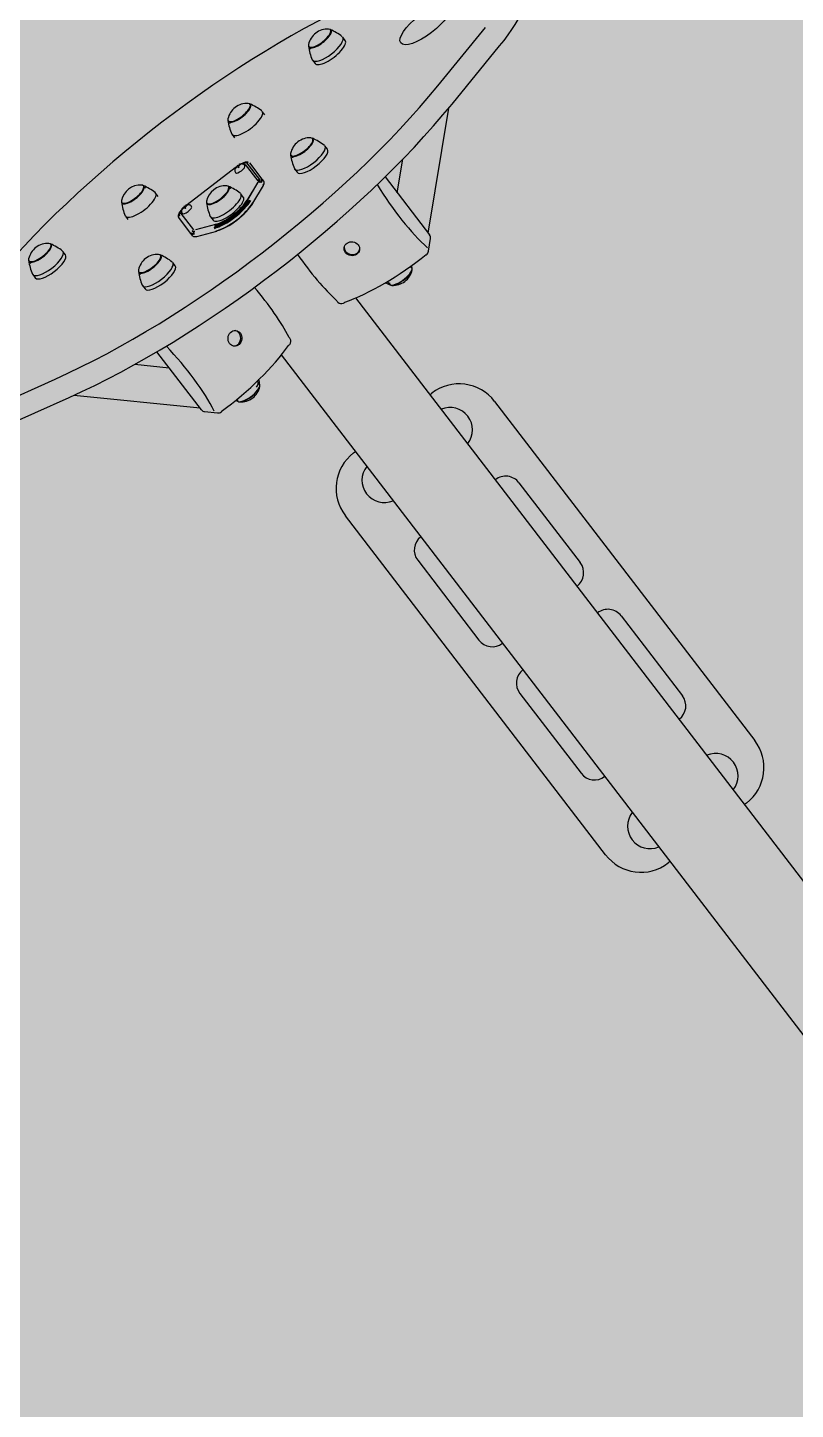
# Model space of a CAD drawing. Header units: inches. Extents: x 0 to 766, y -245 to 236.
# Drawn here: x 233.554 to 234.148, y 130.158 to 131.228 of the extents above; entities that cross this region are included whole.
import ezdxf

# ---------------------------------------------------------------- set-up
doc = ezdxf.new("R2010")
doc.units = ezdxf.units.IN
doc.header["$MEASUREMENT"] = 0
for name, color, linetype, lineweight in [('A-BARANDAS', 251, 'Continuous', 9), ('A-JARDIN', 251, 'Continuous', 9), ('A-MURO BAJO', 251, 'Continuous', 9)]:
    doc.layers.add(name, color=color, linetype=linetype, lineweight=lineweight)
pattern_1 = [(252.5, (224.7641944979498, 71.68061551552734), (0.1469112948203549, -0.1958632256862088), [0, -0.19304, 0, -0.2159, 0, -0.206375]), (222.5, (224.7641944979498, 71.68061551552734), (0.02146303516649123, -0.4225123546636738), [0, -0.10414, 0, -0.17399, 0, -0.06667500000000001]), (182.5, (224.8921542387927, 71.77021389089992), (-0.3235593409169935, -0.227435928835707), [0, -0.0635, 0, -0.2286, 0, -0.29845]), (172.5, (224.8921542387927, 71.77021389089992), (-0.2488009110903542, -0.3102854999200086), [0, -0.03175, 0, -0.14986, 0, -0.17145])]

# ---------------------------------------------------------------- blocks, each defined once
blk = doc.blocks.new('XREF_PAISAJISMO-ETAPA 1-2020.08.11$0$XREF_PAISAJISMO$0$FW-flat-1')
for p, q in [((629.1764709271526, 472.4727975982386), (629.1764709271524, 472.4720604769196)), ((629.1901460190257, 472.4720604769232), (629.1901460190252, 472.4727975982419)), ((629.3522935369504, 472.4727975982813), (629.3522935369505, 472.4720604769626)), ((629.3659686288237, 472.472060476966), (629.3659686288233, 472.4727975982848)), ((629.1738196338318, 472.4662412804204), (629.1738196338323, 472.4641432587192)), ((629.1927973123496, 472.4641432587238), (629.1927973123494, 472.4662412804252)), ((629.2308910513879, 472.4677868403063), (629.2308910513882, 472.4670497189876)), ((629.2445661432614, 472.467049718991), (629.2445661432611, 472.4677868403099)), ((629.2978710932163, 472.4677868403227), (629.297871093216, 472.4670497190037)), ((629.3115461850892, 472.4670497190073), (629.3115461850889, 472.4677868403262)), ((629.3496422436301, 472.4662412804634), (629.3496422436302, 472.4641432587621)), ((629.368619922148, 472.4641432587663), (629.3686199221476, 472.466241280468)), ((629.2282397580676, 472.4612305224888), (629.228239758068, 472.459132500787)), ((629.2472174365855, 472.4591325007917), (629.2472174365852, 472.4612305224931)), ((629.2952197998952, 472.461230522505), (629.2952197998958, 472.4591325008033)), ((629.3141974784135, 472.4591325008081), (629.314197478413, 472.4612305225095)), ((629.2488930973878, 472.4344910752351), (629.2488930973855, 472.4447886434831)), ((629.2511257654487, 472.4350155806604), (629.2511257654461, 472.4453131489091)), ((629.2528002664918, 472.4468525907625), (629.2528002664918, 472.4466616863997)), ((629.25419568403, 472.4469821173673), (629.2535386929957, 472.4469821173669)), ((629.2535386929957, 472.4467912130048), (629.2541956840296, 472.4467912130048)), ((629.2541956840296, 472.4472068215351), (629.25419568403, 472.4469821173673)), ((629.25419568403, 472.4469821173673), (629.2541956840298, 472.4468240938304)), ((629.2541956840302, 472.4465665088368), (629.2541956840298, 472.4461844254938)), ((629.25419568403, 472.4462660622041), (629.2547538510454, 472.4462660622038)), ((629.2547538510449, 472.4469821173674), (629.2547538510448, 472.4472068215352)), ((629.2547538510449, 472.4469821173674), (629.2547538510453, 472.4468251007296)), ((629.2554108420793, 472.4469821173676), (629.2547538510449, 472.4469821173674)), ((629.2547538510449, 472.4467912130051), (629.2554108420793, 472.4467912130054)), ((629.2547538510453, 472.4461844254943), (629.254753851045, 472.4465665088371)), ((629.2862902874058, 472.4470240151445), (629.2561492685828, 472.4470240151372)), ((629.2561492685832, 472.4466616864007), (629.256149268583, 472.4468525907629)), ((629.2643822320591, 472.4416782608777), (629.2643822320592, 472.4409411395594)), ((629.2780573239326, 472.4409411395624), (629.2780573239322, 472.4416782608811)), ((629.2862902874054, 472.4468525907705), (629.2862902874056, 472.4466616864078)), ((629.2876857049437, 472.4469821173753), (629.28702871391, 472.4469821173753)), ((629.2870287139099, 472.4467912130129), (629.2876857049438, 472.4467912130131)), ((629.2876857049436, 472.4472068215433), (629.2876857049437, 472.4469821173753)), ((629.2876857049437, 472.4469821173753), (629.2876857049438, 472.4468240938387)), ((629.2876857049437, 472.4465665088456), (629.287685704944, 472.4461844255021)), ((629.2876857049439, 472.4462660622122), (629.2882438719589, 472.4462660622119)), ((629.288243871959, 472.4469821173756), (629.2882438719585, 472.4472068215433)), ((629.288243871959, 472.4469821173756), (629.2882438719589, 472.4468251007376)), ((629.2889008629928, 472.4469821173756), (629.288243871959, 472.4469821173756)), ((629.2882438719591, 472.4467912130134), (629.288900862993, 472.4467912130134)), ((629.2882438719589, 472.4461844255022), (629.2882438719593, 472.4465665088454)), ((629.2896392894968, 472.4466616864088), (629.2896392894974, 472.4468525907712)), ((629.2913137905431, 472.4453131489188), (629.2913137905456, 472.4350155806708)), ((629.2924301245738, 472.4453131489195), (629.2924301245762, 472.4350155806711)), ((629.2935464586039, 472.4447886434942), (629.2935464586069, 472.4344910752457)), ((629.2165620030478, 472.4351253998879), (629.2165620030478, 472.4343882785689)), ((629.2302370949209, 472.4343882785724), (629.2302370949209, 472.4351253998914)), ((629.2488930973884, 472.4329175589589), (629.2488930973878, 472.4344910752351)), ((629.2613268528681, 472.4306406980113), (629.2518138346122, 472.4344711318438)), ((629.2617309387382, 472.4351219430599), (629.2617309387392, 472.4330239213584)), ((629.2807086172567, 472.4330239213631), (629.2807086172563, 472.4351219430648)), ((629.2906257213829, 472.4344711318533), (629.2811127031284, 472.4306406980158)), ((629.2816423549953, 472.4305204757628), (629.2911553732495, 472.4343509095997)), ((629.2935464586069, 472.4344910752457), (629.2935464586069, 472.4329175589698)), ((629.3122024610736, 472.4351253999115), (629.3122024610735, 472.4343882785926)), ((629.3258775529468, 472.4343882785955), (629.3258775529466, 472.4351253999143)), ((629.2139107097269, 472.4285690820702), (629.2139107097273, 472.4264710603685)), ((629.2328883882453, 472.4264710603734), (629.2328883882446, 472.4285690820745)), ((629.2503291195735, 472.4314845703716), (629.2598421378299, 472.4276541365388)), ((629.2825974181686, 472.4276541365443), (629.2921104364225, 472.4314845703818)), ((629.3095511677529, 472.4285690820933), (629.3095511677534, 472.426471060392)), ((629.3285288462711, 472.4264710603965), (629.3285288462706, 472.4285690820981)), ((629.1144326286359, 472.4266401089739), (629.1509206664609, 472.4180460014655)), ((629.3915188895421, 472.4180460015242), (629.4280069273628, 472.4266401090505)), ((629.1144326286386, 472.4151009896153), (629.1509206664635, 472.4065068821072)), ((629.3915188895447, 472.4065068821658), (629.4280069273656, 472.415100989692)), ((629.1534278238171, 472.4059253494313), (629.1995232562892, 472.3626110647336)), ((629.3429164354106, 472.3626111922534), (629.3890117321916, 472.4059253494887)), ((629.1870432335288, 472.399667662093), (629.199523256283, 472.3879406160577)), ((629.1995232562899, 472.3614846074147), (629.199523256281, 472.3979803017719)), ((629.3429164354045, 472.3879407435774), (629.355396322483, 472.3996676621341)), ((629.3429164354019, 472.3979803184726), (629.3429164354108, 472.3614847349342)), ((629.20023466494, 472.3597772622477), (629.2049284528713, 472.3553666719605)), ((629.2477756036252, 472.358946096009), (629.2477756038853, 471.2947006365206)), ((629.2946616331648, 471.2947007983317), (629.2946616329051, 472.3589468444925)), ((629.3375112388322, 472.3553667994773), (629.3422050267612, 472.359777389767)), ((629.2165620030671, 472.3548429796354), (629.2165620030675, 472.3538270589542)), ((629.2302370949403, 472.3554530257759), (629.2302370949401, 472.3558339589799)), ((629.2302370949408, 472.3538270589577), (629.2302370949405, 472.3549762690828)), ((629.3122024610933, 472.3549762691031), (629.3122024610936, 472.3538270589773)), ((629.3258775529666, 472.3538270589808), (629.3258775529667, 472.354843111669)), ((629.24665926961, 472.2981956381918), (629.2477756036401, 472.2981956381923)), ((629.2946616329197, 472.2981956382038), (629.2957779669504, 472.2981956382039)), ((629.224332589058, 472.0626491577585), (629.2243325890058, 472.275868957577)), ((629.3181046475652, 472.2758689576001), (629.3181046476169, 472.0626491577816)), ((629.2394030984271, 472.2362390994992), (629.239403098439, 472.1860040681285)), ((629.3030341381633, 472.236239099515), (629.3030341381756, 472.1860040681443)), ((629.2394030984469, 472.1525140472147), (629.2394030984597, 472.1022790158435)), ((629.3030341381836, 472.1525140472301), (629.3030341381959, 472.1022790158594)), ((629.2477756037031, 472.0403224771547), (629.2466592696727, 472.0403224771547)), ((629.2957779670132, 472.0403224771669), (629.2946616329825, 472.0403224771662))]:
    blk.add_line(p, q)
for points in [[(629.257381454953, 472.4450502713194, 0.01074012566232119), (629.2573949388672, 472.4451600750325, 0.05476964290244953), (629.2573921744244, 472.4453685818727, 0.03215355096871168), (629.2573625949776, 472.4455276193767, 0.03863535520925853), (629.257273633037, 472.4457904469173, 0.05905665825936583), (629.2569779683736, 472.4463119484358, 0.09012095328757777), (629.2563961340066, 472.4468494987434, 0.08291797772809763), (629.2556417717891, 472.4471788610853, 0.01239917987892855), (629.2554386969487, 472.4472251995793, 0.005742085734043945), (629.2552201548618, 472.4472668166014)], [(629.2908714758673, 472.4450502713277, 0.01074012412498137), (629.2908849597809, 472.4451600750406, 0.05476964292147793), (629.290882195338, 472.4453685818808, 0.03215355199823439), (629.2908526158916, 472.4455276193846, 0.03863535539013079), (629.2907636539511, 472.4457904469253, 0.05905665846938207), (629.2904679892877, 472.4463119484441, 0.09012095297994085), (629.2898861549206, 472.4468494987515, 0.08291797773522411), (629.2891317927036, 472.4471788610936, 0.01239917983322657), (629.2889287178626, 472.4472251995874, 0.00574208598641379), (629.288710175776, 472.4472668166097)]]:
    blk.add_lwpolyline(points, format="xyb")
for centre, radius, start, end in [((629.1833084730903, 472.466238002264), 0.009771411310408092, 90.0000000139859, 130.5150338193007), ((629.1833084730903, 472.466238002264), 0.009771411310408032, 49.48496620862486, 90.0000000139859), ((629.3591310828886, 472.4662380023069), 0.009771411310408092, 90.0000000139859, 130.5150338193007), ((629.3591310828886, 472.4662380023069), 0.009771411310408032, 49.48496620862486, 90.0000000139859), ((629.2014411455768, 472.4591746446249), 0.02854738371011253, 151.0360912330178, 165.1157568749281), ((629.1654239489764, 472.4592745207648), 0.02828192563663372, 14.817827005696, 29.0303249423343), ((629.2377285973262, 472.4612272443319), 0.009771411310408023, 49.48496620862486, 130.5150338193007), ((629.3047086391539, 472.4612272443482), 0.009771411310408092, 90.0000000139859, 130.5150338193007), ((629.3047086391539, 472.4612272443482), 0.009771411310408028, 49.48496620862486, 90.0000000139859), ((629.3772637553749, 472.4591746446679), 0.02854738371009853, 151.0360912329815, 165.1157568749281), ((629.3412465587745, 472.4592745208078), 0.0282819256366346, 14.817827005696, 29.0303249423343), ((629.2558612698125, 472.4541638866928), 0.02854738371006895, 151.0360912329815, 165.1157568749281), ((629.219844073212, 472.4542637628327), 0.0282819256366204, 14.81782700565047, 29.0303249423343), ((629.3228413116403, 472.4541638867091), 0.02854738371009168, 151.0360912329815, 165.1157568749281), ((629.28682411504, 472.4542637628491), 0.02828192563662868, 14.81782700565047, 29.0303249423343), ((629.253818451498, 472.4449728031398), 0.002275401283889096, 92.2340425605467, 178.0331902582348), ((629.2535330703585, 472.4448445370805), 0.002137587681341489, 89.8492909708279, 110.0486646543791), ((629.2535323726177, 472.4446576105115), 0.00213361185446325, 89.83027301433118, 110.067682610959), ((629.2544747675383, 472.4427292846117), 0.004609024284207999, 86.52852890265562, 93.47147112590723), ((629.2544747675385, 472.4415838584364), 0.00460902428424171, 86.52852890209074, 93.47147112530847), ((629.2554171624581, 472.4448485148745), 0.002133611854459511, 69.932317417006, 90.16972701367044), ((629.2554164647175, 472.4446536327184), 0.00213758768142065, 69.95133537420931, 90.15070905691562), ((629.2893524504836, 472.4280553072641), 0.02854738371006633, 151.0360912329815, 165.1157568749281), ((629.2712197779973, 472.4351186649031), 0.009771411310408023, 49.48496620862486, 130.5150338193007), ((629.2533352538826, 472.4281551834043), 0.02828192563663356, 14.817827005696, 29.0303249423343), ((629.287308472412, 472.4449728031486), 0.00227540128388914, 92.2340425605467, 178.0331902582348), ((629.2870230912724, 472.4448445370887), 0.002137587681341493, 89.84929097089628, 110.0486646543791), ((629.287022393532, 472.4446576105197), 0.00213361185446325, 89.83027301433118, 110.067682610959), ((629.2879647884527, 472.44272928462), 0.004609024284207999, 86.52852890265562, 93.47147112595451), ((629.2879647884525, 472.4415838584446), 0.00460902428424171, 86.52852890209074, 93.47147112530847), ((629.2889071833716, 472.4448485148826), 0.002133611854459521, 69.932317417006, 90.16972701367044), ((629.2889064856315, 472.4446536327266), 0.002137587681420671, 69.95133537420931, 90.15070905696324), ((629.241532221472, 472.4215024462743), 0.02854738371009575, 151.0360912329815, 165.1157568749281), ((629.223399548986, 472.4285658039136), 0.009771411310408092, 90.0000000139859, 130.5150338193007), ((629.223399548986, 472.4285658039136), 0.009771411310408028, 49.48496620862486, 90.0000000139859), ((629.2055150248715, 472.4216023224142), 0.02828192563663078, 14.817827005696, 29.0303249423343), ((629.337172679498, 472.4215024462978), 0.02854738371009004, 151.0360912329815, 165.1157568749281), ((629.3190400070115, 472.4285658039369), 0.009771411310408092, 90.0000000139859, 130.5150338193007), ((629.3190400070115, 472.4285658039369), 0.009771411310408028, 49.48496620862486, 90.0000000139859), ((629.3011554828976, 472.4216023224378), 0.02828192563662799, 14.817827005696, 29.0303249423343), ((629.2535203873592, 472.3632117288397), 0.002790835076160847, 287.879756771596, 349.5686394782441), ((629.2889193043403, 472.363211856333), 0.00279083507616083, 190.4313605497084, 252.1202432563725), ((629.2068395624729, 472.3574004911542), 0.002790835076160821, 226.7816482542268, 268.8615418885222), ((629.2412840731171, 472.3673501364309), 0.02828192563661942, 205.9488484393395, 209.0303249423343), ((629.2233995490024, 472.3603866549322), 0.009771411310408075, 229.4849662086249, 269.9999272869999), ((629.2233995490024, 472.3603866549322), 0.00977141131040803, 270.0000000139859, 310.5150338193006), ((629.205266876516, 472.3674500125711), 0.0285473837100895, 331.0360912329816, 336.7553915171376), ((629.3369245311424, 472.3673501364544), 0.02828192563661612, 203.3687222414129, 209.0303249423343), ((629.3190400070287, 472.3603866549553), 0.009771411310408075, 229.4849662086249, 269.9999272869999), ((629.3190400070287, 472.3603866549553), 0.00977141131040803, 270.0000000139859, 310.5150338193006), ((629.3009073345422, 472.3674500125943), 0.02854738371008847, 331.0360912329816, 332.767685465494), ((629.33560012923, 472.3574006186702), 0.00279083507616086, 271.1384581394852, 313.2183517737568), ((629.2466592696151, 472.2758689575828), 0.02232668060928654, 90.0000000139859, 180.0000000139835), ((629.2957779669557, 472.2758689575949), 0.02232668060928656, 1.398344860146034e-08, 90.0000000139859), ((629.2505664387215, 472.2781016256447), 0.01116334030464328, 104.4775121999376, 255.5224878280756), ((629.2918707978487, 472.2781016256548), 0.01116334030464334, 284.4775121998858, 75.52248782807567), ((629.2477756036552, 472.2362390995013), 0.008372505228482496, 90.0000000139859, 180.0000000139835), ((629.2946616329347, 472.2362390995129), 0.008372505228482447, 1.398344860146034e-08, 90.0000000139859), ((629.2477756036677, 472.1860040681306), 0.008372505228482563, 180.0000000139835, 269.9999272869999), ((629.294661632947, 472.1860040681422), 0.00837250522848267, 270.0000000139859, 1.398344860146034e-08), ((629.247775603676, 472.1525140472165), 0.00837250522848244, 90.0000000139859, 180.0000000139835), ((629.2946616329554, 472.152514047228), 0.008372505228482558, 1.398344860146034e-08, 90.0000000139859), ((629.247775603688, 472.1022790158456), 0.008372505228482563, 180.0000000139835, 269.9999272869999), ((629.2946616329675, 472.1022790158571), 0.008372505228482567, 270.0000000139859, 1.398344860146034e-08), ((629.2505664387746, 472.060416489704), 0.01116334030464331, 104.4775121999376, 255.5224878280756), ((629.2918707979018, 472.0604164897142), 0.01116334030464325, 284.4775121999376, 75.52248782807567), ((629.2466592696677, 472.062649157764), 0.02232668060928656, 180.0000000139835, 269.9999272869999), ((629.2957779670076, 472.0626491577757), 0.02232668060928654, 270.0000000139859, 1.398344860146034e-08)]:
    blk.add_arc(centre, radius, start, end)
for centre, major_axis, ratio, start_param, end_param in [((629.2712197780021, 472.4147944810239), (0.2121034657882221, 5.17669420440975e-11), 0.3420201433256688, 0.9677284584197703, 2.173864195170015), ((629.1833084730893, 472.4725353455273), (-0.00697708769040205, -1.702856062599404e-12), 0.3420201433256759, 0, 3.378929345515975), ((629.1833084730893, 472.4725353455273), (-0.00697708769040205, -1.702856062599404e-12), 0.3420201433256759, 6.045848615337828, 6.283185307179582), ((629.1833084730894, 472.4712240819638), (0.006949179339640443, 1.696043095321226e-12), 0.3420201433256717, 2.962107543953989, 3.141592653589793), ((629.1833084730894, 472.4727975982402), (-0.006837545936594007, -1.66879751799724e-12), 0.3420201433256765, 0, 3.522307144725835), ((629.1833084730894, 472.4727975982402), (-0.006837545936594007, -1.66879751799724e-12), 0.3420201433256765, 5.902470816043474, 6.283185307179586), ((629.3591310828875, 472.4725353455702), (-0.00697708769040205, -1.702856062599404e-12), 0.3420201433256759, 0, 3.378929345021801), ((629.3591310828875, 472.4725353455702), (-0.00697708769040205, -1.702856062599404e-12), 0.3420201433256759, 6.04584861555542, 6.283185307179498), ((629.3591310828875, 472.4712240820068), (0.006949179339640443, 1.696043095321226e-12), 0.3420201433256717, 2.962107543953989, 3.141592653589761), ((629.359131082887, 472.4727975982828), (-0.006837545936594007, -1.66879751799724e-12), 0.3420201433256765, 0, 3.522307144725835), ((629.359131082887, 472.4727975982828), (-0.006837545936594007, -1.66879751799724e-12), 0.3420201433256765, 5.902470816043474, 6.283185307179586), ((629.1833084730904, 472.466241280423), (-0.009488839258946795, -2.315882006505529e-12), 0.3420201433256728, 6.20056951724079, 6.283185307179586), ((629.1833084730904, 472.466241280423), (-0.009488839258946795, -2.315882006505529e-12), 0.3420201433256728, 0, 3.141592653589793), ((629.1833084730912, 472.4641432587213), (-0.009488839258946795, -2.315882006505529e-12), 0.3420201433256728, 0, 3.141592653589681), ((629.2377285973246, 472.4677868403078), (0.006837545936594003, 1.668797802667275e-12), 0.3420201433256644, 2.760878162453995, 6.283185307179586), ((629.2377285973249, 472.4675245875958), (-0.00697708769040205, -1.702856062599404e-12), 0.3420201433256759, 0, 3.37892934563831), ((629.2377285973249, 472.4675245875958), (-0.00697708769040205, -1.702856062599404e-12), 0.3420201433256759, 6.045848615168106, 6.283185307179582), ((629.2377285973246, 472.4677868403078), (0.006837545936594003, 1.668797802667275e-12), 0.3420201433256644, 0, 0.3807144911363536), ((629.2377285973249, 472.4662133240322), (-0.006949179339640433, -1.696042323807333e-12), 0.3420201433256715, 3.141592653589793, 3.321077763225464), ((629.3047086391526, 472.4675245876118), (-0.006977087690402047, -1.702855287987064e-12), 0.3420201433256763, 0, 3.378929345881043), ((629.3047086391526, 472.4675245876118), (-0.006977087690402047, -1.702855287987064e-12), 0.3420201433256763, 6.045848614948099, 6.283185307179582), ((629.3047086391528, 472.4662133240486), (-0.006949179339640433, -1.696042323807333e-12), 0.3420201433256715, 6.103700197543787, 6.283185307179586), ((629.3047086391522, 472.4677868403247), (-0.006837545936594003, -1.668797802667275e-12), 0.3420201433256644, 2.241195210686181e-14, 3.522307144725834), ((629.3047086391522, 472.4677868403247), (-0.006837545936594003, -1.668797802667275e-12), 0.3420201433256644, 5.902470816043787, 6.283185307179586), ((629.3591310828886, 472.4662412804659), (-0.009488839258946795, -2.315882006505529e-12), 0.3420201433256728, 6.200569517241803, 6.283185307179586), ((629.3591310828886, 472.4662412804659), (-0.009488839258946795, -2.315882006505529e-12), 0.3420201433256728, 0, 3.141592653589793), ((629.3591310828893, 472.4641432587642), (-0.009488839258946795, -2.315882006505529e-12), 0.3420201433256728, 0, 3.141592653589803), ((629.237728597326, 472.4612305224908), (-0.00948883925894678, -2.315881611453232e-12), 0.3420201433256732, 0, 3.22365602712741), ((629.3047086391538, 472.4612305225071), (0.00948883925894678, 2.315881611453232e-12), 0.3420201433256733, 3.058976863651006, 6.283185307179586), ((629.2544747675379, 472.4447886434846), (-0.005581670152321636, -1.362283300854843e-12), 0.3420201433256717, 5.845815951869276, 6.283185307179498), ((629.2544747675379, 472.4450508961975), (0.005302586644705499, 1.294170018870154e-12), 0.3420201433256835, 2.221068207354926, 3.141592653589771), ((629.2544747675379, 472.4450508961975), (-0.004744419629473398, -1.157941003252765e-12), 0.3420201433256727, 5.754757127955724, 6.283185307179474), ((629.2544747675379, 472.4455754016226), (0.004186252614241243, 1.021712068969658e-12), 0.3420201433256976, 2.039178566977504, 3.141592653589793), ((629.2544747675379, 472.4455754016226), (-0.003628085599009069, -8.854847497532741e-13), 0.3420201433256569, 5.404021974169702, 6.28318530717953), ((629.2544747675374, 472.44531314891), (-0.003349002091392982, -8.173699805129057e-13), 0.3420201433256643, 5.678245117690481, 6.283185307179586), ((629.2544747675379, 472.4450508961975), (-0.002930376829968859, -7.151986109473489e-13), 0.3420201433256643, 0, 3.140667750480314), ((629.2712197779956, 472.4414160081668), (0.00697708769040204, 1.702854513374722e-12), 0.3420201433256763, 2.904255961491281, 6.283185307179582), ((629.2712197779954, 472.4416782608796), (-0.006837545936594003, -1.668797802667275e-12), 0.3420201433256764, 2.241195163563907e-14, 3.522307144725834), ((629.2712197779954, 472.4416782608796), (-0.006837545936594003, -1.668797802667275e-12), 0.3420201433256764, 5.902470816043476, 6.283185307179586), ((629.2712197779956, 472.4414160081668), (0.00697708769040204, 1.702854513374722e-12), 0.3420201433256763, 0, 0.2373366920978336), ((629.2879647884516, 472.4450508962054), (-0.002930376829968862, -7.151982856101668e-13), 0.3420201433256643, 0, 3.140667750772003), ((629.2879647884519, 472.4455754016307), (0.00418625261424123, 1.021711778490027e-12), 0.3420201433256641, 0, 1.069910594461236), ((629.2879647884517, 472.4453131489183), (-0.003349002091392931, -8.173700269896338e-13), 0.3420201433256661, 3.141592653589793, 3.729535711700595), ((629.2879647884516, 472.4450508962054), (0.005302586644705553, 1.294169430164789e-12), 0.3420201433256798, 0, 0.9205244461333548), ((629.2879647884517, 472.4453131489183), (-0.004465336121857255, -1.089825835087027e-12), 0.3420201433256546, 3.141592653589757, 3.595471371343326), ((629.2879647884516, 472.4450508962054), (-0.004744419629473359, -1.157941003252755e-12), 0.3420201433256737, 3.141592653589803, 3.59060210796797), ((629.2233995489844, 472.4348631471771), (-0.00697708769040204, -1.702854513374722e-12), 0.3420201433256763, 0, 3.378929345680857), ((629.2233995489844, 472.4348631471771), (-0.00697708769040204, -1.702854513374722e-12), 0.3420201433256763, 6.045848615104767, 6.283185307179582), ((629.2233995489843, 472.4351253998896), (-0.006837545936593999, -1.668797043547181e-12), 0.3420201433256765, 2.241195257808142e-14, 3.522307144725521), ((629.2233995489843, 472.4351253998896), (-0.006837545936593999, -1.668797043547181e-12), 0.3420201433256765, 5.902470816043476, 6.283185307179586), ((629.2544747675403, 472.4344910752365), (0.005581670152321634, 1.362779594980998e-12), 0.3420201433256997, 3.141592653589757, 3.84574941006125), ((629.2544747675404, 472.4347533279489), (-0.00530258664470558, -1.294294382881341e-12), 0.3420201433256678, 1.878570713698125e-14, 0.7041567564713127), ((629.2544747675406, 472.4350155806617), (0.004465336121857465, 1.089455012667735e-12), 0.3420201433256241, 3.141592653589741, 3.845749410061076), ((629.2544747675402, 472.4352778333742), (-0.00418625261424116, -1.021464986998527e-12), 0.3420201433256587, 0, 0.7041567564715628), ((629.2712197779973, 472.4351219430621), (-0.009488839258946795, -2.315882006505529e-12), 0.342020143325673, 6.200569517241803, 6.283185307179586), ((629.2712197779973, 472.4351219430621), (-0.009488839258946795, -2.315882006505529e-12), 0.342020143325673, 0, 3.141592653589803), ((629.2712197779961, 472.4401047446036), (-0.006949179339640434, -1.696043481078169e-12), 0.3420201433256715, 3.141592653589793, 3.321077763225463), ((629.2879647884542, 472.4352778333825), (-0.004186252614241217, -1.022456219679257e-12), 0.342020143325586, 2.437435897117959, 3.141592653589793), ((629.2879647884542, 472.4350155806698), (0.004465336121857287, 1.089207322625895e-12), 0.3420201433257018, 5.579028550708228, 6.283185307179567), ((629.2879647884542, 472.4347533279569), (-0.005302586644705505, -1.292931014813346e-12), 0.3420201433257297, 2.437435897118647, 3.141592653589798), ((629.2879647884544, 472.4344910752448), (0.005581670152321775, 1.361787936263529e-12), 0.3420201433256937, 5.579028550708177, 6.283185307179551), ((629.3190400070105, 472.4348631472003), (-0.00697708769040204, -1.702854513374722e-12), 0.3420201433256763, 0, 3.378929345742749), ((629.3190400070105, 472.4348631472003), (-0.00697708769040204, -1.702854513374722e-12), 0.3420201433256763, 6.045848615043358, 6.283185307179582), ((629.3190400070106, 472.435125399913), (-0.006837545936593999, -1.668797043547181e-12), 0.3420201433256765, 2.241195257808142e-14, 3.522307144725833), ((629.3190400070106, 472.435125399913), (-0.006837545936593999, -1.668797043547181e-12), 0.3420201433256765, 5.902470816043789, 6.283185307179586), ((629.388434851196, 472.4347545815148), (-0.06977087690402052, -1.702855287987065e-11), 0.342020143325669, 2.173864195170017, 3.141592653589793), ((629.223399548986, 472.4285690820726), (-0.00948883925894678, -2.315881611453232e-12), 0.3420201433256732, 6.200569517242825, 6.283185307179586), ((629.223399548986, 472.4285690820726), (-0.00948883925894678, -2.315881611453232e-12), 0.3420201433256732, 9.941847554577102e-15, 3.141592653589793), ((629.2233995489846, 472.4335518836132), (-0.006949179339640433, -1.696042323807333e-12), 0.3420201433256715, 6.103700197543787, 6.283185307179553), ((629.2544747675408, 472.4329175589604), (-0.005581670152321598, -1.361787548957316e-12), 0.3420201433256379, 0, 0.7041567564715109), ((629.271219777998, 472.4327616686484), (0.01507050941126848, 3.678043398870333e-12), 0.3420201433256745, 3.845749410061248, 5.579028550708296), ((629.2712197779981, 472.4311881523719), (-0.01507050941126844, -3.678167422052063e-12), 0.3420201433256708, 0.7041567564714504, 2.437435897118421), ((629.2599463783902, 472.4279130216672), (0.0001042405604998925, 0.000258885128522264), 0.7161939959351243, 3.1415926535858, 3.653762176257543), ((629.2712197779975, 472.4330239213609), (-0.01479142590365237, -3.610175963350082e-12), 0.3420201433256715, 0.7041567564713849, 2.437435897118481), ((629.2712197779985, 472.4309258996592), (0.01479142590365238, 3.609926762814223e-12), 0.3420201433256732, 3.845749410061183, 5.579028550708196), ((629.2712197779975, 472.4330239213609), (0.01423325888842023, 3.473700346021222e-12), 0.3420201433256704, 3.845749410061311, 5.579028550708324), ((629.2712197779977, 472.4332861740733), (0.01395417538080412, 3.405583152244225e-12), 0.3420201433256781, 3.845749410061155, 5.57902855070822), ((629.2712197779978, 472.433548426786), (-0.01367509187318801, -3.33759560533455e-12), 0.3420201433256718, 0.7041567564713767, 2.437435897118405), ((629.2612226123078, 472.4303818128827), (-0.0001042405605000223, -0.0002588851285221402), 0.7161939959348679, 3.141591025267151, 3.65376217625538), ((629.2712197779978, 472.433548426786), (0.01311692485795589, 3.20136794141569e-12), 0.3420201433256697, 3.845749410061122, 5.579028550708148), ((629.2712197779975, 472.4330239213609), (-0.009488839258946795, -2.315882006505529e-12), 0.342020143325673, 0, 3.141592653589803), ((629.2812169436895, 472.4303818128875), (0.0001042405606263932, -0.0002588851284712575), 0.7161939959349384, 2.629423130920105, 3.141592653589793), ((629.2824931776075, 472.4279130216728), (-0.0001042405606262635, 0.0002588851284713815), 0.7161939959351294, 2.62942313092362, 3.141592653589793), ((629.2879647884549, 472.4326553062558), (0.005302586644705645, 1.293921879553236e-12), 0.3420201433256685, 5.579028550708114, 5.977185842984615), ((629.2879647884545, 472.4329175589685), (-0.005581670152321399, -1.362902990726682e-12), 0.3420201433256403, 2.437435897118394, 3.141592653589793), ((629.3190400070116, 472.4285690820954), (-0.00948883925894678, -2.315881611453232e-12), 0.3420201433256732, 6.200569517240799, 6.283185307179586), ((629.3190400070116, 472.4285690820954), (-0.00948883925894678, -2.315881611453232e-12), 0.3420201433256732, 0, 3.141592653589742), ((629.3190400070104, 472.4335518836367), (-0.006949179339640433, -1.696042323807333e-12), 0.3420201433256715, 6.103700197543787, 6.283185307179586), ((629.2233995489865, 472.4264710603708), (-0.00948883925894678, -2.315881611453232e-12), 0.3420201433256732, 0, 3.141592653589793), ((629.3190400070125, 472.4264710603942), (-0.00948883925894678, -2.315881611453232e-12), 0.3420201433256732, 0, 3.141592653589742), ((629.2712197779869, 472.4777929206654), (-0.2121034657882224, -5.176675660190339e-11), 0.3420201433256703, 0.9677284584197715, 2.173864195170014), ((629.2712197779896, 472.4662538013069), (-0.2121034657882223, -5.17666800702042e-11), 0.3420201433256688, 0.9677284584197713, 2.173864195170019), ((629.1845152869769, 472.398927568881), (0.007749319187561823, -0.06224915096607511), 0.3214020147161192, 0.7941464782157344, 1.505284843456072), ((629.2364411483675, 472.405391754621), (-0.007749319187561583, 0.06224915096607431), 0.3214020147161163, 3.935739131805528, 4.48619246572415), ((629.3059985433115, 472.405391882123), (-0.007749319157175446, -0.06224915096985748), 0.3214020147161232, 4.938587531114408, 5.48903882896385), ((629.3579244047054, 472.3989276964079), (0.007749319157175134, 0.06224915096985718), 0.3214020147161233, 1.636309633368226, 2.34744617537405), ((629.2340904663886, 472.3799720477426), (-0.002675553442154944, -0.002847346871376758), 0.8830192333669141, 0.07587690365074656, 3.065715735848014), ((629.308349225303, 472.3799721752456), (-0.002675553443544876, 0.002847346870070622), 0.8830192333669189, 0.07587576096669572, 3.065716883201695), ((629.2021457745419, 472.3618110814416), (0.001911109601539241, 0.002033819193840497), 0.8830192333669188, 2.387262934413139, 3.141592653589793), ((629.2104782176788, 472.3761966431947), (0.06272964804514586, 1.53116465984322e-11), 0.3420201433256767, 4.654351053048587, 5.468577203490513), ((629.2535203873592, 472.3632117288397), (-0.0008568432731329742, 0.002656045938536611), 0.6447734123986735, 2.677679103957545, 3.141592653590188), ((629.2535203873592, 472.3632117288397), (-0.002744709597861592, 0.0005053015394158104), 0.6637063750604543, 3.141592653589842, 3.585737371518096), ((629.2889193043403, 472.363211856333), (0.00274470959761493, 0.0005053015407557652), 0.6637063750604247, 2.697447935660813, 3.141592653589793), ((629.2889193043403, 472.363211856333), (0.000856843271836474, 0.002656045938954799), 0.6447734123987087, 3.141592653589793, 3.60550620322206), ((629.331961474015, 472.3761967707093), (0.06272964804514596, 1.530934486755101e-11), 0.3420201433256726, 3.956200757278837, 4.770426907720774), ((629.340293917159, 472.36181120896), (-0.001911109602531843, 0.002033819192907943), 0.8830192333668797, 3.141592653589793, 3.895922372766286), ((629.2068395624729, 472.3574004911542), (5.544980438034136e-05, 0.002790284168597041), 0.05450719966277408, 3.141592653591881, 3.491200449367761), ((629.2233995490042, 472.3540893116684), (-0.00697708769040204, -1.702854513374722e-12), 0.3420201433256704, 0.1876783944577623, 3.141592653589789), ((629.2233995490043, 472.3538270589559), (-0.006837545936594007, -1.66879751799724e-12), 0.3420201433256704, 2.241195163563985e-14, 3.013471280426867), ((629.2233995490036, 472.3554005752318), (-0.006949179339640433, -1.696042323807333e-12), 0.3420201433256715, 0.2356429685921866, 0.4070073186247958), ((629.2233995490036, 472.3554005752318), (-0.006949179339640433, -1.696042323807333e-12), 0.3420201433256715, 2.32627931992158, 3.324738059646748), ((629.3190400070297, 472.3554005752554), (-0.006949179339640433, -1.696042323807333e-12), 0.3420201433256715, 6.103700197543787, 6.283185307179553), ((629.3190400070297, 472.3554005752554), (-0.006949179339640433, -1.696042323807333e-12), 0.3420201433256715, 0, 0.4070073186250841), ((629.31904000703, 472.354089311692), (-0.00697708769040204, -1.702854513374722e-12), 0.3420201433256704, 0.1876783944577623, 3.141592653589789), ((629.31904000703, 472.353827058979), (-0.006837545936594007, -1.66879751799724e-12), 0.3420201433256704, 2.241195163563985e-14, 3.013471280241649), ((629.33560012923, 472.3574006186702), (-5.544980574237168e-05, 0.002790284168570099), 0.05450719966276763, 2.791984857811484, 3.14159265358748)]:
    blk.add_ellipse(centre, major_axis=major_axis, ratio=ratio, start_param=start_param, end_param=end_param)
for centre, major_axis, ratio in [((629.4051798616506, 472.4462937008772), (0.01534959291888451, 3.746279929424395e-12), 0.3420201433256697), ((629.2344716458119, 472.3796138666131), (-0.002675553442154962, -0.002847346871376697), 0.8830192333669143), ((629.3079680458799, 472.3796139941157), (-0.002675553443544891, 0.002847346870070622), 0.8830192333669185)]:
    blk.add_ellipse(centre, major_axis=major_axis, ratio=ratio)

msp = doc.modelspace()

# ---------------------------------------------------------------- hatches: boundary and pattern name
h = msp.add_hatch()
h.set_pattern_fill('AR-SAND', color=251, scale=0.005, angle=215)
h.set_pattern_definition(pattern_1)
edge = h.paths.add_edge_path()
edge.add_line((230.3396697523078, 133.2823181851628), (230.2623295047891, 133.345979945829))
edge.add_ellipse((233.8345979103999, 123.2629980017292), major_axis=(1.903492890928215, -11.14023951440234), ratio=0.4471166860788995, start_angle=201.1471434014336, end_angle=228.0875196622377)
edge.add_line((228.8563933613682, 130.0712711904077), (228.9544075487886, 130.0501225740509))
edge.add_spline(control_points=[(228.9544075487886, 130.0501225740509), (228.867825206655, 129.6488436228456), (228.796509481612, 129.2261538022058), (228.7414063188719, 128.7858617325174)], knot_values=[3.980856582888995, 3.980856582888995, 3.980856582888995, 3.980856582888995, 4.117810796237445, 4.117810796237445, 4.117810796237445, 4.117810796237445], degree=3, periodic=0)
edge.add_line((228.7414063188719, 128.7858617325174), (228.6421633533651, 128.7982751604518))
edge.add_ellipse((233.8345979103999, 123.2629980017292), major_axis=(1.903492890928215, -11.14023951440234), ratio=0.4471166860788995, start_angle=235.9332258345828, end_angle=248.0555698722372)
edge.add_line((228.5031507489296, 126.6367656393761), (228.9958369833423, 126.440344579597))
edge.add_line((228.9958369833423, 126.440344579597), (229.4400215162552, 126.3888409101265))
edge.add_line((229.4400215162552, 126.3888409101265), (229.8445784292073, 126.4480353026511))
edge.add_line((229.8445784292073, 126.4480353026511), (230.2183818037395, 126.5837084335136))
edge.add_line((230.2183818037395, 126.5837084335136), (230.5703057213052, 126.761640972537))
edge.add_line((230.5703057213052, 126.761640972537), (230.9092242634745, 126.9476135960641))
edge.add_line((230.9092242634745, 126.9476135960641), (231.2440115118172, 127.107406976712))
edge.add_line((231.2440115118172, 127.107406976712), (231.583541547787, 127.2068017898919))
edge.add_line((231.583541547787, 127.2068017898919), (231.9343269398325, 127.2214879692393))
edge.add_line((231.9343269398325, 127.2214879692393), (232.293434204121, 127.166792499912))
edge.add_line((232.293434204121, 127.166792499912), (232.6555683436402, 127.0679516308801))
edge.add_line((232.6555683436402, 127.0679516308801), (233.0154343614943, 126.9502016083198))
edge.add_line((233.0154343614943, 126.9502016083198), (233.3677372607292, 126.838778678407))
edge.add_line((233.3677372607292, 126.838778678407), (233.7071820443327, 126.7589190901118))
edge.add_line((233.7071820443327, 126.7589190901118), (234.0284737154382, 126.7358590914728))
edge.add_line((234.0284737154382, 126.7358590914728), (234.3263172770041, 126.7948349268036))
edge.add_line((234.3263172770041, 126.7948349268036), (234.5999449776084, 126.9522672659578))
edge.add_line((234.5999449776084, 126.9522672659578), (234.8666980476648, 127.1893144502165))
edge.add_line((234.8666980476648, 127.1893144502165), (235.1484449629736, 127.4783192464011))
edge.add_line((235.1484449629736, 127.4783192464011), (235.4670541994512, 127.791624415745))
edge.add_line((235.4670541994512, 127.791624415745), (235.8443942328979, 128.1015727250697))
edge.add_line((235.8443942328979, 128.1015727250697), (236.3023335392593, 128.3805069346773))
edge.add_line((236.3023335392593, 128.3805069346773), (236.8627405943646, 128.6007698104577))
edge.add_line((236.8627405943646, 128.6007698104577), (237.5474838742181, 128.7347041173984))
edge.add_ellipse((233.8345979103999, 123.2629980017292), major_axis=(1.903492890928215, -11.14023951440234), ratio=0.4471166860788995, start_angle=114.954663967562, end_angle=120.3321028464167)
edge.add_line((237.1724657361003, 129.6235258459467), (237.0810619289061, 129.5821313244151))
edge.add_spline(control_points=[(237.0810619289061, 129.5821313244151), (236.898665866431, 129.9846381862508), (236.7067171708279, 130.3685674928921), (236.506995179074, 130.7306051655533)], knot_values=[2.100216965829491, 2.100216965829491, 2.100216965829491, 2.100216965829491, 2.232474211763281, 2.232474211763281, 2.232474211763281, 2.232474211763281], degree=3, periodic=0)
edge.add_line((236.506995179074, 130.7306051655533), (236.5950095724544, 130.7791604857787))
edge.add_ellipse((233.8345979103999, 123.2629980017292), major_axis=(1.903492890928215, -11.14023951440234), ratio=0.4471166860788995, start_angle=127.9090223588658, end_angle=150.5435838134925)
edge.add_line((234.6266264065743, 133.3816689340035), (234.5595668128174, 133.3070235141413))
edge.add_spline(control_points=[(234.5595668128174, 133.3070235141413), (234.3436081510683, 133.5011540540355), (234.126218012558, 133.6690195930051), (233.3059751483036, 134.1982920720102), (232.7087417200621, 134.3718608069094), (231.5893246081489, 134.2869398268732), (231.0623856989207, 134.0293515567528), (230.5059300173255, 133.4751762571605), (230.4217018448928, 133.3821808892163), (230.3396697523078, 133.2823181851628)], knot_values=[2.627512083252793, 2.627512083252793, 2.627512083252793, 2.627512083252793, 2.752390355920368, 2.752390355920368, 3.099682615170741, 3.099682615170741, 3.446974874421115, 3.446974874421115, 3.510668945630634, 3.510668945630634, 3.510668945630634, 3.510668945630634], degree=3, periodic=0)
at = {"layer": 'A-JARDIN'}
h = msp.add_hatch(dxfattribs=at)
h.set_pattern_fill('AR-SAND', color=251, scale=0.005, angle=215)
h.set_pattern_definition(pattern_1)
edge = h.paths.add_edge_path()
edge.add_arc((225.6879002641892, 123.3335698759975), 1.002146658241305, 257.4460299640672, 366.6326294050357)
edge.add_spline(control_points=[(231.2466494466591, 136.2993001053902), (230.9591041243641, 136.2250012774812), (230.6797355579276, 136.1215556246089), (229.9129465459212, 135.7455524849566), (229.4670531478425, 135.4095382532897), (228.6980060788867, 134.6328291409509), (228.3721456226142, 134.1920316238748), (227.8113876408554, 133.2359534204798), (227.5760997863492, 132.7197153634252), (226.9675558980909, 131.0385636380734), (226.7113627121091, 129.7640265879082), (226.4641705319757, 127.0286333692121), (226.4758844817645, 125.568590777074), (226.6351630469965, 123.8771913471492), (226.6579394221719, 123.663304786277), (226.6833397042303, 123.4493206702965)], knot_values=[3.178988399227746, 3.178988399227746, 3.178988399227746, 3.178988399227746, 3.27264474534757, 3.27264474534757, 3.451258533299967, 3.451258533299967, 3.629872321252364, 3.629872321252364, 3.808486109204761, 3.808486109204761, 4.176816059395009, 4.176816059395009, 4.545146009585258, 4.545146009585258, 4.598367518391226, 4.598367518391226, 4.598367518391226, 4.598367518391226], degree=3, periodic=0)
edge.add_line((227.515378732782, 144.155646893275), (222.7705222890602, 122.9596663295152))
edge.add_line((222.7705222890602, 122.9596663295152), (225.4700745225657, 122.3553828420909))
edge.add_line((237.0326780342677, 136.0598947313475), (237.248083948298, 137.0308641279908))
edge.add_arc((237.0517782714981, 147.9595150212618), 10.93041381951005, 241.9587497731338, 271.0290636464855, ccw=False)
edge.add_line((231.9133128974011, 138.3122293996485), (232.1964717185131, 138.1244385084929))
edge.add_line((232.1964717185131, 138.1244385084929), (232.3979781340406, 137.861538208169))
edge.add_line((232.3979781340406, 137.861538208169), (232.5063023821515, 137.5519653065922))
edge.add_line((232.5063023821515, 137.5519653065922), (232.5099147009844, 137.2241566135409))
edge.add_line((232.5099147009844, 137.2241566135409), (232.3972853287653, 136.9065489387932))
edge.add_line((232.3972853287653, 136.9065489387932), (232.1568845034583, 136.627579088402))
edge.add_line((232.1568845034583, 136.627579088402), (231.7771824634058, 136.4156838749396))
edge.add_line((231.7771824634058, 136.4156838749396), (231.6699464528303, 136.4118425688567))
edge.add_line((231.6699464528303, 136.4118425688567), (231.3560908607562, 136.325824191873))
edge.add_line((231.3560908607562, 136.325824191873), (230.9961608123506, 136.2265572138922))
edge.add_spline(control_points=[(242.335392128962, 115.711400345047), (242.4972075047501, 116.4642880811217), (242.6101641862135, 117.244457290587), (242.8343337629287, 119.8062117957371), (242.7804862959258, 121.6727872975962), (242.3015829674498, 125.4022095129686), (241.8761861856567, 127.2613408612879), (240.8451584959059, 130.2857026449265), (240.3143472674076, 131.5070206197771), (239.2291498015059, 133.4438550342666), (238.7178828295384, 134.2092209505709), (237.783157242515, 135.3329146244424), (237.4002201774222, 135.7349236841174), (236.982852323674, 136.1042910861643)], knot_values=[0.8406520218730379, 0.8406520218730379, 0.8406520218730379, 0.8406520218730379, 1.040299333781935, 1.040299333781935, 1.478077922924497, 1.478077922924497, 1.915856512067059, 1.915856512067059, 2.242318769656856, 2.242318769656856, 2.484008472098275, 2.484008472098275, 2.63345040619262, 2.63345040619262, 2.63345040619262, 2.63345040619262], degree=3, periodic=0)
edge.add_arc((244.6264686568413, 115.0296093077259), 2.390370405447812, 163.4277606520959, 242.6530385894294)
edge.add_arc((236.9995836453984, 146.8800651161792), 9.867755442743283, 196.0271605298693, 288.2615441978883)
edge.add_line((240.09169562792, 137.5092892163294), (249.3412522330711, 115.3263536431687))
edge.add_line((249.3412522330711, 115.3263536431687), (245.2035464950552, 113.5643105693953))

# ---------------------------------------------------------------- linework, layer by layer
at = {"layer": 'A-BARANDAS', "color": 251}
for points, knots in [([(239.3847024874942, 116.9082669793489, -2.710756627989497e-06), (239.445385905123, 117.2561703092279, -2.710756627989497e-06), (239.495437606058, 117.6159442039998, -2.710756627989497e-06), (239.6839478422428, 119.3925463157566, -2.710756627989497e-06), (239.6759441300476, 120.9437900335388, -2.710756627989497e-06), (239.3503524120263, 124.0923252730491, -2.710756627989497e-06), (239.0334067296592, 125.6869034209149, -2.710756627989497e-06), (238.1407391653868, 128.6613657875778, -2.710756627989497e-06), (237.5661186911113, 130.0386774550053, -2.710756627989497e-06), (236.2418545006315, 132.3582371073635, -2.710756627989497e-06), (235.4952358123503, 133.3001857819827, -2.710756627989497e-06), (234.1945104602439, 134.3533014693158, -2.710756627989497e-06), (233.6692063694593, 134.6446733699041, -2.710756627989497e-06), (232.5977720704343, 134.9453948438959, -2.710756627989497e-06), (232.0488702300011, 134.9486037270026, -2.710756627989497e-06), (231.021810808825, 134.6468617814454, -2.710756627989497e-06), (230.5515569702495, 134.3436569656106, -2.710756627989497e-06), (230.0573277065944, 133.836360297245, -2.710756627989497e-06), (229.9751992279437, 133.7444859492453, -2.710756627989497e-06), (229.8956105519849, 133.6478405549051, -2.710756627989497e-06)], [0.898317537541338, 0.898317537541338, 0.898317537541338, 0.898317537541338, 1.00766737331721, 1.00766737331721, 1.423431761626511, 1.423431761626511, 1.839196149935811, 1.839196149935811, 2.254960538245112, 2.254960538245112, 2.670724926554412, 2.670724926554412, 2.932666951647042, 2.932666951647042, 3.194608976739671, 3.194608976739671, 3.456551001832301, 3.456551001832301, 3.510712109295373, 3.510712109295373, 3.510712109295373, 3.510712109295373]), ([(239.3354710924561, 116.9168580836477, -2.710756627989497e-06), (239.357111820975, 117.0409312025504, -2.710756627989497e-06), (239.3773998781637, 117.1665456323745, -2.710756627989497e-06), (239.5748933309753, 118.492599819866, -2.710756627989497e-06), (239.6315456040268, 119.8205538662942, -2.710756627989497e-06), (239.4967180380429, 122.5705728764506, -2.710756627989497e-06), (239.3063541582617, 123.9909618954035, -2.710756627989497e-06), (238.7018375566061, 126.7406860628026, -2.710756627989497e-06), (238.2892735426669, 128.0698916568281, -2.710756627989497e-06), (237.2916202549188, 130.4642492058547, -2.710756627989497e-06), (236.7077057345834, 131.5307602287131, -2.710756627989497e-06), (235.4316080674419, 133.2656229176419, -2.710756627989497e-06), (234.7398372235132, 133.9367621076154, -2.710756627989497e-06), (233.5652593922807, 134.6227253406169, -2.710756627989497e-06), (233.1014863722323, 134.7897196496697, -2.710756627989497e-06), (232.1718205810996, 134.8948348780023, -2.710756627989497e-06), (231.7086034585902, 134.8316573808762, -2.710756627989497e-06), (230.7766913885082, 134.4474998387369, -2.710756627989497e-06), (230.3246483252099, 134.0903407466458, -2.710756627989497e-06), (229.9342137518636, 133.6160647637071, -2.710756627989497e-06)], [0.8983553462070453, 0.8983553462070453, 0.8983553462070453, 0.8983553462070453, 0.9374726089108234, 0.9374726089108234, 1.306533264557714, 1.306533264557714, 1.675593920204604, 1.675593920204604, 2.044654575851495, 2.044654575851495, 2.413715231498386, 2.413715231498386, 2.782775887145276, 2.782775887145276, 3.01242529255463, 3.01242529255463, 3.242074697963984, 3.242074697963984, 3.510670160405231, 3.510670160405231, 3.510670160405231, 3.510670160405231])]:
    msp.add_open_spline(points, degree=3, knots=knots, dxfattribs=at)
at = {"layer": 'A-MURO BAJO', "color": 251}
for points, knots in [([(239.4093589508504, 116.9039643128263, -2.710756627989497e-06), (239.4322918813798, 117.0354647097038, -2.710756627989497e-06), (239.453710249096, 117.1686643409403, -2.710756627989497e-06), (239.6531204872829, 118.5198153239535, -2.710756627989497e-06), (239.7077961800044, 119.8660166944238, -2.710756627989497e-06), (239.5643420109648, 122.6507216906967, -2.710756627989497e-06), (239.3672298176627, 124.087605760512, -2.710756627989497e-06), (238.7456719416316, 126.8646417912888, -2.710756627989497e-06), (238.3227862975275, 128.2046292359801, -2.710756627989497e-06), (237.3020542217075, 130.6120694327029, -2.710756627989497e-06), (236.7055196325184, 131.6808972368809, -2.710756627989497e-06), (235.4006887309899, 133.4110554224672, -2.710756627989497e-06), (234.6926571945025, 134.0759884548234, -2.710756627989497e-06), (233.5085572292976, 134.7250706302794, -2.710756627989497e-06), (233.0567797759961, 134.8766134810494, -2.710756627989497e-06), (232.1487140150514, 134.965942155649, -2.710756627989497e-06), (231.6962564713269, 134.9029494450288, -2.710756627989497e-06), (230.6717009079241, 134.4918047451275, -2.710756627989497e-06), (230.1424857444892, 134.0412582197087, -2.710756627989497e-06), (229.2625668470812, 132.8379767761426, -2.710756627989497e-06), (228.9069687911199, 132.0821837141039, -2.710756627989497e-06), (228.3032348559593, 130.1317500128271, -2.710756627989497e-06), (228.0987608992675, 128.8762657512771, -2.710756627989497e-06), (227.9662788373773, 126.2789870436164, -2.710756627989497e-06), (228.0151272324094, 124.9565039408254, -2.710756627989497e-06), (228.1729668117425, 123.6259596749069, -2.710756627989497e-06)], [0.8983530160982747, 0.8983530160982747, 0.8983530160982747, 0.8983530160982747, 0.9396055111530394, 0.9396055111530394, 1.311804751769162, 1.311804751769162, 1.684003992385284, 1.684003992385284, 2.056203233001406, 2.056203233001406, 2.428402473617528, 2.428402473617528, 2.800601714233651, 2.800601714233651, 3.019219132503508, 3.019219132503508, 3.237836550773366, 3.237836550773366, 3.550868451225988, 3.550868451225988, 3.86390035167861, 3.86390035167861, 4.247840050572705, 4.247840050572705, 4.598369834925439, 4.598369834925439, 4.598369834925439, 4.598369834925439]), ([(239.3108615699114, 116.9211525582569, -2.710756627989497e-06), (239.4656442539365, 117.8090422033193, -2.710756627989497e-06), (239.5511403360817, 118.7754041087674, -2.710756627989497e-06), (239.5841691835615, 121.2010028772848, -2.710756627989497e-06), (239.462653935125, 122.7018499058532, -2.710756627989497e-06), (238.9572632130532, 125.6600240115868, -2.710756627989497e-06), (238.5736005392921, 127.1161053488823, -2.710756627989497e-06), (237.5980281298928, 129.7719137352752, -2.710756627989497e-06), (237.0068985486234, 130.9706275193813, -2.710756627989497e-06), (235.69187996405, 132.9399046451645, -2.710756627989497e-06), (234.9693885761319, 133.71172038008, -2.710756627989497e-06), (233.7325666345662, 134.5230476093339, -2.710756627989497e-06), (233.2376009802631, 134.7280107020261, -2.710756627989497e-06), (232.2436949164787, 134.8786041905033, -2.710756627989497e-06), (231.7461490344087, 134.8203729224252, -2.710756627989497e-06), (230.8284304662031, 134.4415072352486, -2.710756627989497e-06), (230.4103447423497, 134.1250096029462, -2.710756627989497e-06), (229.6783438271034, 133.2894400228607, -2.710756627989497e-06), (229.3623060269113, 132.7699603727879, -2.710756627989497e-06), (228.6615397764492, 131.1734254984977, -2.710756627989497e-06), (228.3634807321889, 129.9494977398636, -2.710756627989497e-06), (228.0650113450777, 127.2165197125497, -2.710756627989497e-06), (228.0657427505596, 125.7085833894881, -2.710756627989497e-06), (228.2316222624452, 123.9960095519992, -2.710756627989497e-06), (228.250941899367, 123.8169422252896, -2.710756627989497e-06), (228.2722326770256, 123.6377354199859, -2.710756627989497e-06)], [0.8983643041893798, 0.8983643041893798, 0.8983643041893798, 0.8983643041893798, 1.178647856725283, 1.178647856725283, 1.570750847114178, 1.570750847114178, 1.962853837503072, 1.962853837503072, 2.354956827891967, 2.354956827891967, 2.747059818280862, 2.747059818280862, 2.994684863330921, 2.994684863330921, 3.24230990838098, 3.24230990838098, 3.489934953431039, 3.489934953431039, 3.737559998481098, 3.737559998481098, 4.144270223575628, 4.144270223575628, 4.550980448670158, 4.550980448670158, 4.598373894975161, 4.598373894975161, 4.598373894975161, 4.598373894975161])]:
    msp.add_open_spline(points, degree=3, knots=knots, dxfattribs=at)

# ---------------------------------------------------------------- block references
at = {"color": 251, "xscale": 1.551150179925843, "yscale": 1.551150179925843, "zscale": 1.551150179925843, "rotation": 37.47812549224868}
msp.add_blockref('XREF_PAISAJISMO-ETAPA 1-2020.08.11$0$XREF_PAISAJISMO$0$FW-flat-1', (-95.01809064025815, -1044.375885390597, -2.710756627989497e-06), dxfattribs=at)

doc.saveas('drawing.dxf')
